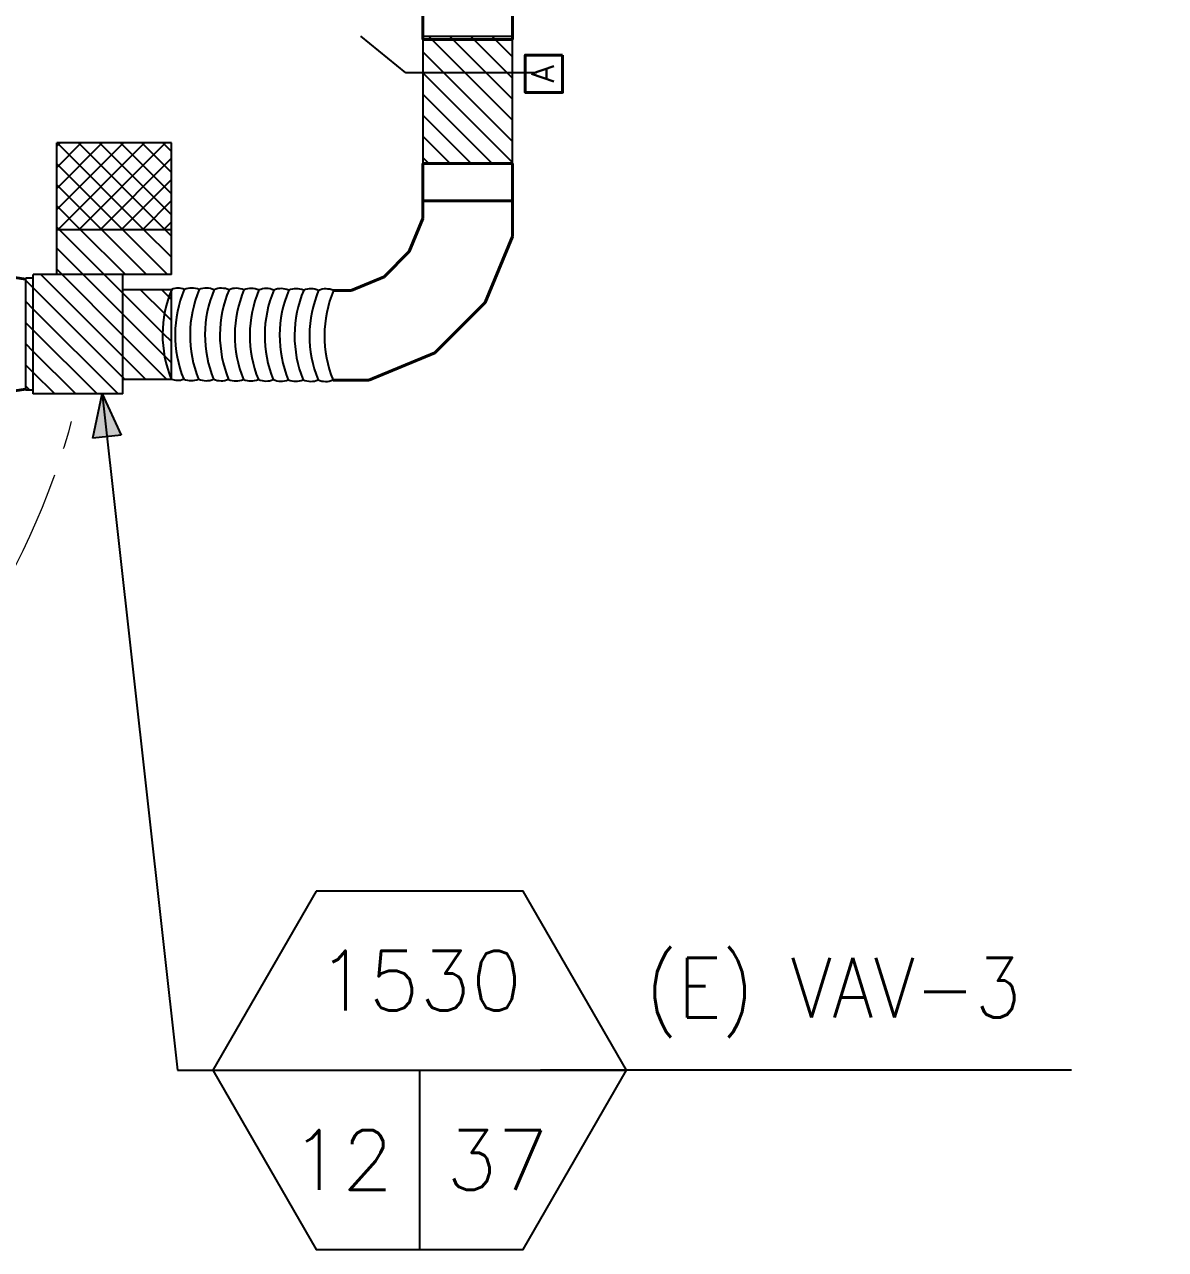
# Model space of a CAD drawing. Header units: inches. Extents: x 51 to 3278, y 66 to 1678.
# Drawn here: x 1845 to 1997.8, y 964.4 to 1128.5 of the extents above; entities that cross this region are included whole.
import ezdxf
from ezdxf.enums import TextEntityAlignment as Align

# ---------------------------------------------------------------- set-up
doc = ezdxf.new("R2010")
doc.units = ezdxf.units.IN
doc.header["$LTSCALE"] = 30
doc.header["$MEASUREMENT"] = 0
doc.linetypes.add('CENTER2', pattern=[1.125, 0.75, -0.125, 0.125, -0.125])
for name, color, linetype, lineweight in [('DAMPER', 4, 'Continuous', 25), ('EQUIP', 4, 'Continuous', 25), ('FLEX', 4, 'Continuous', 25), ('M-HVAC-EXST-DUCT', 4, 'Continuous', 40), ('M-HVAC-NEWW-STAT-WIRE', 2, 'CENTER2', 20), ('M-TEXT', 71, 'Continuous', 25), ('SLEEVE', 4, 'Continuous', 25)]:
    doc.layers.add(name, color=color, linetype=linetype, lineweight=lineweight)
doc.styles.add('A', font='SIMPLEX.shx', dxfattribs={"width": 0.9, "height": 8})
doc.styles.add('SF', font='simplex.shx')
doc.styles.get("Standard").update_dxf_attribs({"font": 'simplex.shx'})
doc.dimstyles.get("Standard").update_dxf_attribs({"dimtxt": 0.18, "dimasz": 0.18, "dimexe": 0.18, "dimexo": 0.0625, "dimgap": 0.09, "dimtad": 0, "dimtih": 1, "dimtoh": 1, "dimdec": 4, "dimzin": 0, "dimdsep": 46, "dimtxsty": 'Standard', "dimcen": 0.09, "dimadec": 0, "dimazin": 0, "dimtfac": 1, "dimtdec": 4, "dimtofl": 0, "dimtmove": 0, "dimatfit": 3, "dimfxl": 1, "dimtolj": 1, "dimtzin": 0, "dimarcsym": 0})

# ---------------------------------------------------------------- blocks, each defined once
blk = doc.blocks.new('AHJ')
for p, q in [((-6, 2), (0, 0)), ((-6, -2), (-6, 2)), ((0, 0), (-6, -2))]:
    blk.add_line(p, q)
blk.add_solid([(0, 0), (-6, 2), (-6, -2)])
blk = doc.blocks.new('Hva-Std03')
for p, q in [((-0.2887, 0), (0.2887, 0)), ((0, 0), (0, -0.25))]:
    blk.add_line(p, q)
blk.add_lwpolyline([(-0.1443, 0.25), (-0.2887, 0), (-0.1443, -0.25), (0.1443, -0.25), (0.2887, 0), (0.1443, 0.25)], close=True)
for p in [(0, 0.125), (-0.1083, -0.125), (0.1083, -0.125)]:
    blk.add_attdef('#', text='', height=0.0833).set_placement(p, align=Align.MIDDLE)

msp = doc.modelspace()

# ---------------------------------------------------------------- linework, layer by layer
at = {"layer": 'DAMPER'}
msp.add_line((1896.08, 1122), (1890.05, 1126.9), dxfattribs=at)
at = {"layer": 'DAMPER', "linetype": 'CENTER2'}
msp.add_line((1913.54, 1122), (1896.08, 1122), dxfattribs=at)
at = {"layer": 'EQUIP'}
for p, q in [((1849.74, 1112.6), (1849.31, 1112.17)), ((1852.57, 1112.6), (1849.31, 1109.34)), ((1855.4, 1112.6), (1849.31, 1106.51)), ((1858.23, 1112.6), (1849.31, 1103.68)), ((1849.31, 1100.99), (1849.31, 1112.6)), ((1864.66, 1112.6), (1849.31, 1112.6)), ((1849.37, 1112.6), (1860.98, 1100.99)), ((1861.06, 1112.6), (1849.45, 1100.99)), ((1852.2, 1112.6), (1863.81, 1100.99)), ((1863.88, 1112.6), (1852.28, 1100.99)), ((1855.03, 1112.6), (1864.66, 1102.97)), ((1857.86, 1112.6), (1864.66, 1105.8)), ((1860.69, 1112.6), (1864.66, 1108.63)), ((1863.52, 1112.6), (1864.66, 1111.46)), ((1864.66, 1100.99), (1864.66, 1112.6)), ((1849.31, 1109.83), (1858.15, 1100.99)), ((1864.66, 1110.55), (1855.11, 1100.99)), ((1864.66, 1107.72), (1857.94, 1100.99)), ((1849.31, 1107), (1855.32, 1100.99)), ((1849.31, 1104.18), (1852.49, 1100.99)), ((1864.66, 1104.89), (1860.77, 1100.99)), ((1849.31, 1101.35), (1849.67, 1100.99)), ((1849.31, 1094.99), (1849.31, 1100.99)), ((1864.66, 1100.99), (1849.31, 1100.99)), ((1855.67, 1094.99), (1849.67, 1100.99)), ((1858.49, 1094.99), (1852.49, 1100.99)), ((1861.32, 1094.99), (1855.32, 1100.99)), ((1864.15, 1094.99), (1858.15, 1100.99)), ((1864.66, 1097.31), (1860.98, 1100.99)), ((1864.66, 1102.06), (1863.59, 1100.99)), ((1864.66, 1100.14), (1863.81, 1100.99)), ((1864.66, 1094.99), (1864.66, 1100.99)), ((1852.84, 1094.99), (1849.31, 1098.52)), ((1845.16, 1079.49), (1845.16, 1094.49)), ((1846.16, 1094.49), (1845.16, 1094.49)), ((1845.16, 1094.37), (1845.16, 1094.37)), ((1845.16, 1079.62), (1845.16, 1094.37)), ((1846.16, 1094.49), (1846.16, 1094.99)), ((1864.66, 1094.99), (1846.16, 1094.99)), ((1846.16, 1079.49), (1846.16, 1094.49)), ((1858.16, 1084.01), (1847.18, 1094.99)), ((1850.01, 1094.99), (1849.31, 1095.69)), ((1858.16, 1086.84), (1850.01, 1094.99)), ((1858.16, 1089.67), (1852.84, 1094.99)), ((1858.16, 1092.5), (1855.67, 1094.99)), ((1858.16, 1078.99), (1858.16, 1094.99)), ((1846.16, 1093.19), (1845.16, 1094.19)), ((1858.16, 1081.19), (1846.16, 1093.19)), ((1858.16, 1092.99), (1864.66, 1092.99)), ((1863.85, 1089.64), (1860.49, 1092.99)), ((1864.41, 1091.91), (1863.32, 1092.99)), ((1864.66, 1080.99), (1864.66, 1092.99)), ((1846.16, 1090.36), (1845.16, 1091.36)), ((1863.62, 1087.04), (1858.16, 1092.5)), ((1864.66, 1091.66), (1864.41, 1091.91)), ((1857.52, 1078.99), (1846.16, 1090.36)), ((1863.93, 1083.9), (1858.16, 1089.67)), ((1864.66, 1088.83), (1863.85, 1089.64)), ((1846.16, 1087.53), (1845.16, 1088.53)), ((1864.66, 1086.99), (1864.66, 1087.99)), ((1854.7, 1078.99), (1846.16, 1087.53)), ((1864.01, 1080.99), (1858.16, 1086.84)), ((1864.66, 1086), (1863.62, 1087.04)), ((1846.16, 1084.7), (1845.16, 1085.7)), ((1851.87, 1078.99), (1846.16, 1084.7)), ((1846.16, 1081.87), (1845.16, 1082.87)), ((1861.18, 1080.99), (1858.16, 1084.01)), ((1864.66, 1083.17), (1863.93, 1083.9)), ((1849.04, 1078.99), (1846.16, 1081.87)), ((1858.35, 1080.99), (1858.16, 1081.19)), ((1845.71, 1079.49), (1845.16, 1080.04)), ((1845.16, 1079.62), (1845.16, 1079.62)), ((1846.16, 1079.49), (1845.16, 1079.49)), ((1846.16, 1078.99), (1846.16, 1079.49)), ((1858.16, 1080.99), (1864.66, 1080.99)), ((1846.21, 1078.99), (1846.16, 1079.04)), ((1858.16, 1078.99), (1846.16, 1078.99))]:
    msp.add_line(p, q, dxfattribs=at)
for centre, radius, start, end in [((1879.15, 1086.9), 15.68, 157.1394, 202.1394), ((1865.53, 1090.96), 2.2, 67.1394, 112.1394), ((1880.83, 1086.89), 15.68, 157.1394, 202.1394), ((1865.48, 1083.02), 2.2, 247.1394, 292.1394)]:
    msp.add_arc(centre, radius, start, end, dxfattribs=at)
at = {"layer": 'FLEX'}
for centre, radius, start, end in [((1867.36, 1090.56), 2.61, 67.1394, 112.1394), ((1882.83, 1086.88), 15.68, 157.1394, 202.1394), ((1869.36, 1090.55), 2.61, 67.1394, 112.1394), ((1884.83, 1086.87), 15.68, 157.1394, 202.1394), ((1871.36, 1090.54), 2.61, 67.1394, 112.1394), ((1886.83, 1086.86), 15.68, 157.1394, 202.1394), ((1873.36, 1090.53), 2.61, 67.1394, 112.1394), ((1888.83, 1086.84), 15.68, 157.1394, 202.1394), ((1875.36, 1090.51), 2.61, 67.1394, 112.1394), ((1890.83, 1086.83), 15.68, 157.1394, 202.1394), ((1877.36, 1090.5), 2.61, 67.1394, 112.1394), ((1892.83, 1086.82), 15.68, 157.1394, 202.1394), ((1879.36, 1090.49), 2.61, 67.1394, 112.1394), ((1894.83, 1086.8), 15.68, 157.1394, 202.1394), ((1881.36, 1090.48), 2.61, 67.1394, 112.1394), ((1896.83, 1086.79), 15.68, 157.1394, 202.1394), ((1883.36, 1090.46), 2.61, 67.1394, 112.1394), ((1898.83, 1086.78), 15.68, 157.1394, 202.1394), ((1885.36, 1090.45), 2.61, 67.1394, 112.1394), ((1900.83, 1086.77), 15.68, 157.1394, 202.1394), ((1867.32, 1083.39), 2.61, 247.1394, 292.1394), ((1869.32, 1083.38), 2.61, 247.1394, 292.1394), ((1871.32, 1083.37), 2.61, 247.1394, 292.1394), ((1873.32, 1083.35), 2.61, 247.1394, 292.1394), ((1875.32, 1083.34), 2.61, 247.1394, 292.1394), ((1877.32, 1083.33), 2.61, 247.1394, 292.1394), ((1879.32, 1083.32), 2.61, 247.1394, 292.1394), ((1881.32, 1083.3), 2.61, 247.1394, 292.1394), ((1883.32, 1083.29), 2.61, 247.1394, 292.1394), ((1885.32, 1083.28), 2.61, 247.1394, 292.1394)]:
    msp.add_arc(centre, radius, start, end, dxfattribs=at)
at = {"layer": 'M-HVAC-EXST-DUCT'}
for p, q in [((1898.34, 1166.46), (1898.34, 1126.46)), ((1910.34, 1166.46), (1910.34, 1126.46)), ((1898.34, 1126.46), (1898.34, 1126.47)), ((1910.34, 1126.46), (1898.34, 1126.46)), ((1910.34, 1126.46), (1910.34, 1126.47)), ((1898.34, 1109.86), (1898.34, 1104.86)), ((1910.34, 1109.86), (1898.34, 1109.86)), ((1910.34, 1109.86), (1910.34, 1104.86)), ((1898.34, 1104.86), (1898.34, 1104.87)), ((1898.34, 1104.86), (1898.34, 1102.47)), ((1898.34, 1104.86), (1898.34, 1104.86)), ((1910.34, 1104.86), (1898.34, 1104.86)), ((1910.34, 1104.86), (1910.34, 1104.87)), ((1910.34, 1104.86), (1910.34, 1100.08)), ((1910.34, 1104.86), (1910.34, 1104.86)), ((1898.34, 1102.47), (1896.51, 1098.06)), ((1910.34, 1100.08), (1906.69, 1091.26)), ((1896.51, 1098.06), (1893.14, 1094.69)), ((1845.16, 1094.37), (1827.16, 1096.99)), ((1893.14, 1094.69), (1888.73, 1092.86)), ((1886.34, 1092.86), (1886.34, 1092.86)), ((1888.73, 1092.86), (1886.34, 1092.86)), ((1906.69, 1091.26), (1899.94, 1084.51)), ((1899.94, 1084.51), (1891.12, 1080.86)), ((1845.16, 1079.62), (1827.16, 1076.99)), ((1886.34, 1080.86), (1886.34, 1080.86)), ((1891.12, 1080.86), (1886.34, 1080.86))]:
    msp.add_line(p, q, dxfattribs=at)
at = {"layer": 'M-HVAC-EXST-DUCT', "elevation": 0}
msp.add_lwpolyline([(1917.05, 1124.38), (1917.05, 1119.38), (1912.05, 1119.38), (1912.05, 1124.38)], close=True, dxfattribs=at)
at = {"layer": 'M-HVAC-NEWW-STAT-WIRE'}
for centre, radius, start, end in [((2201.35, 1292.42), 235.13, 193.7691, 260.1982), ((1753.04, 1102.41), 101.92, 270.7948, 346.2077)]:
    msp.add_arc(centre, radius, start, end, dxfattribs=at)
at = {"layer": 'M-TEXT'}
msp.add_line((1985.24, 988.42), (1914.1, 988.42), dxfattribs=at)
at = {"layer": 'SLEEVE'}
for p, q in [((1898.34, 1126.86), (1898.34, 1109.86)), ((1910.34, 1126.86), (1898.34, 1126.86)), ((1910.34, 1115.64), (1899.12, 1126.86)), ((1910.34, 1118.47), (1901.95, 1126.86)), ((1910.34, 1121.3), (1904.78, 1126.86)), ((1910.34, 1124.13), (1907.61, 1126.86)), ((1910.34, 1109.86), (1910.34, 1126.86)), ((1910.34, 1112.81), (1898.34, 1124.81)), ((1910.34, 1109.98), (1898.34, 1121.98)), ((1907.64, 1109.86), (1898.34, 1119.16)), ((1904.81, 1109.86), (1898.34, 1116.33)), ((1901.98, 1109.86), (1898.34, 1113.5)), ((1899.15, 1109.86), (1898.34, 1110.67)), ((1898.34, 1109.86), (1910.34, 1109.86))]:
    msp.add_line(p, q, dxfattribs=at)

# ---------------------------------------------------------------- block references
at = {"layer": 'M-TEXT'}
ref = msp.add_blockref('Hva-Std03', (1897.91, 988.42), dxfattribs=dict(at, xscale=96, yscale=96, zscale=96))
ref.add_attrib('#', '1530', dxfattribs={"layer": '0', "height": 8}).set_placement((1897.91, 1000.42), align=Align.MIDDLE)
ref.add_attrib('#', '12', dxfattribs={"layer": '0', "height": 8}).set_placement((1887.52, 976.42), align=Align.MIDDLE)
ref.add_attrib('#', '37', dxfattribs={"layer": '0', "height": 8}).set_placement((1908.3, 976.42), align=Align.MIDDLE)

# ---------------------------------------------------------------- texts
at = {"layer": 'EQUIP', "flags": 1}
for tag, p in [('BLOCK1', (1864.65, 1086.99)), ('BLOCK3', (1864.66, 1086.99)), ('BLOCK2', (1864.66, 1086.99))]:
    msp.add_attdef(tag, p, '', height=0.001, rotation=90.0273, dxfattribs=at)
at = {"layer": 'M-HVAC-EXST-DUCT'}
for s, p in [('ROUND DUCT                              AHU-1               Supply              117.000   105.000   117.000   105.000   12.000    12.000    40.000    3.14159   0.000     0.000     1         RIGHT     ', (1898.34, 1126.46)), ('ROUND DUCT                              AHU-1               Supply              117.000   105.000   117.000   105.000   12.000    12.000    40.000    3.14159   0.000     0.000     1         LEFT      ', (1910.34, 1126.46)), ('ROUND DUCT                              AHU-1               Supply              117.000   105.000   117.000   105.000   12.000    12.000    5.000     3.14159   0.000     0.000     1         RIGHT     ', (1898.34, 1104.86)), ('ROUND DUCT                              AHU-1               Supply              117.000   105.000   117.000   105.000   12.000    12.000    5.000     3.14159   0.000     0.000     1         LEFT      ', (1910.34, 1104.86))]:
    msp.add_text(s, height=0.00001, rotation=90, dxfattribs=at).set_placement(p)
at = {"layer": 'M-HVAC-EXST-DUCT', "style": 'SF'}
msp.add_text('A', height=3, rotation=90, dxfattribs=at).set_placement((1915.88, 1120.69))
at = {"layer": 'M-TEXT', "style": 'A', "width": 0.9}
msp.add_text('(E) VAV-3', height=8, dxfattribs=at).set_placement((1928.17, 995.49))

# ---------------------------------------------------------------- leaders
at = {"layer": 'M-TEXT'}
msp.add_leader([(1855.4, 1078.99), (1865.47, 988.42), (1870.2, 988.42)], dimstyle='Standard', override={"dimscale": 96, "dimasz": 0.01, "dimldrblk": 'AHJ'}, dxfattribs=at)

doc.saveas('drawing.dxf')
